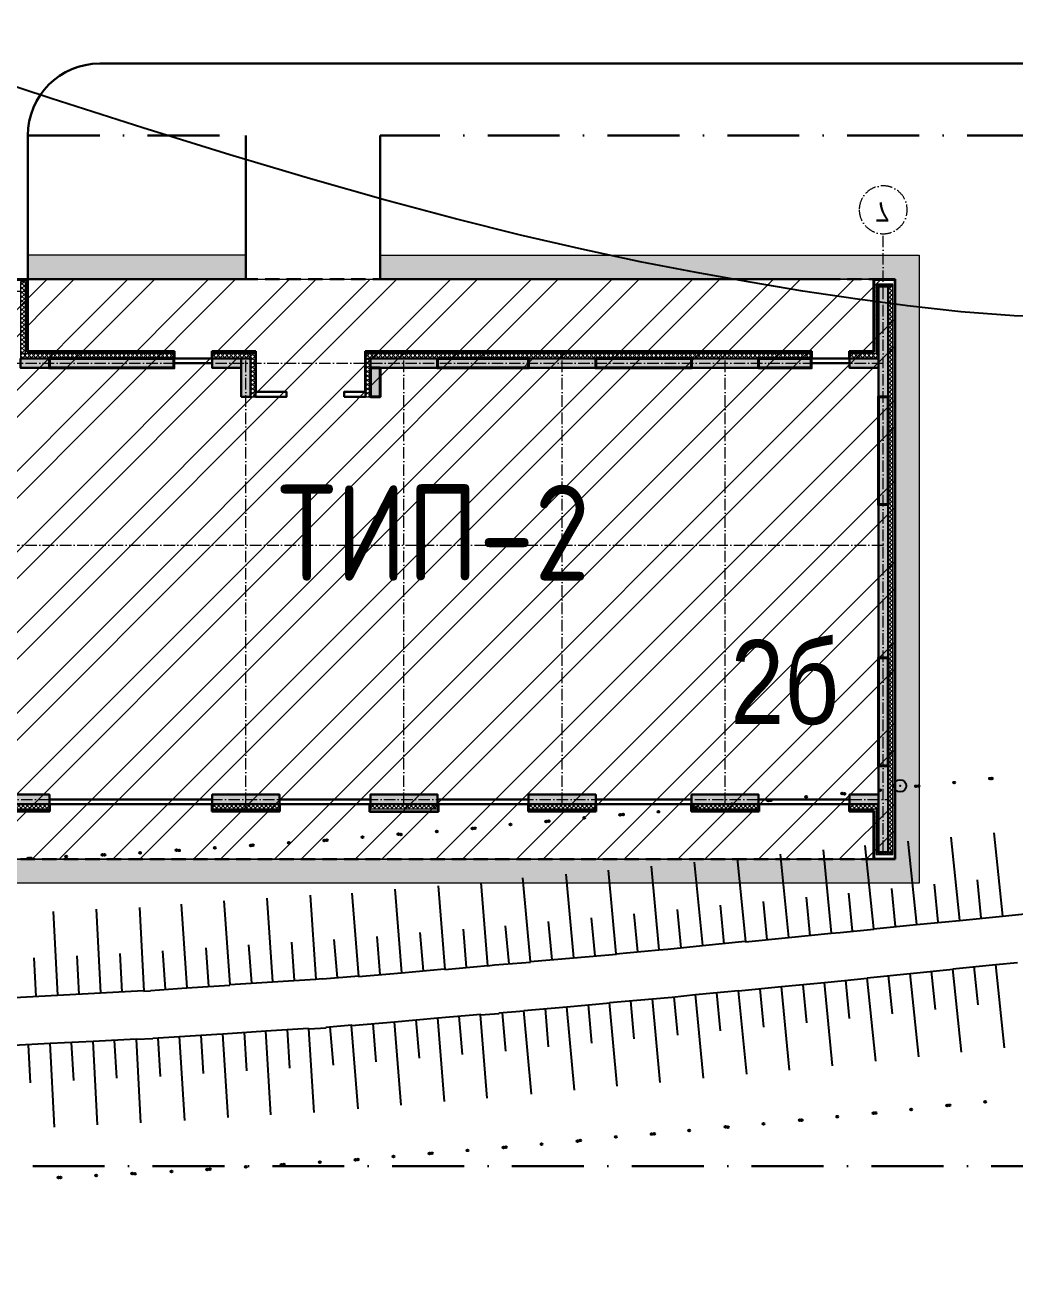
# Model space of a CAD drawing. Header units: millimetres. Extents: x 1353783 to 6492029790, y -7276956 to -512500.
# Drawn here: x 9967732 to 9971861, y -2839422 to -2834142 of the extents above; entities that cross this region are included whole.
import ezdxf
from ezdxf.enums import TextEntityAlignment as Align

# ---------------------------------------------------------------- set-up
doc = ezdxf.new("R2010")
doc.units = ezdxf.units.MM
for name, pattern in [('( Dashed )', [0.75, 0.5, -0.25]), ('482 Границы районов', [5, 3, -1, 0, -1]), ('ACAD_ISO10W100', [18, 12, -3, 0, -3]), ('CONTI', [0]), ('осевая', [50.800000000000004, 31.75, -6.35, 6.35, -6.35])]:
    doc.linetypes.add(name, pattern=pattern)
doc.layers.get('0').update_dxf_attribs({"lineweight": 5})
for name, color, linetype, lineweight in [('!A-DIAFRAGM типовой', 142, 'Continuous', 0), ('7земля', 7, 'Continuous', 30), ('DIAFRAGM', 46, 'Continuous', 30), ('G-ANNO-SCHD', 231, 'Continuous', 9), ('Hatch', 254, 'Continuous', 5), ('INSULATION', 81, 'Continuous', 5), ('Room_name', 250, 'Continuous', 20), ('Room_number', 250, 'Continuous', 13), ('ГП-Граница учасика ИЖС', 3, 'Continuous', 5), ('ГП-Тратуар', 3, 'Continuous', 5), ('оси', 231, 'осевая', 9)]:
    doc.layers.add(name, color=color, linetype=linetype, lineweight=lineweight)
for name, color, linetype in [('GORIZUNKNOWN', 32, 'CONTI'), ('PI_DTUNKNOWN', 250, 'CONTI'), ('SIT_LРЕЛЬЕФ', 7, 'CONTI'), ('РЕЛЬЕФ', 7, 'CONTI')]:
    doc.layers.add(name, color=color, linetype=linetype)
doc.styles.add('GOST Common', font='', dxfattribs={"height": 3})
doc.styles.add('ISOCPEUR', font='', dxfattribs={"width": 0.85})
doc.styles.add('основной', font='Arial Narrow.ttf', dxfattribs={"height": 1.5})
doc.styles.get('GOST Common').set_extended_font_data('GOST Common')
doc.styles.get('ISOCPEUR').set_extended_font_data('ISOCPEUR')

# ---------------------------------------------------------------- blocks, each defined once
blk = doc.blocks.new('амвамвам')
at = {"lineweight": 30, "ltscale": 100, "true_color": 0x939598}
h = blk.add_hatch(color=252, dxfattribs=at)
h.dxf.hatch_style = 1
h.paths.add_polyline_path([(9799480.360560529, -3580391.421588289), (9799480.360560521, -3579891.421588289), (9794930.36028593, -3579891.421588287), (9794930.357679851, -3580391.421632847)], flags=17)
h.paths.add_polyline_path([(9802280.360560521, -3580391.421632873), (9802280.360560521, -3579891.421632873), (9813030.35794761, -3579891.421632867), (9813530.35794761, -3579891.421632867), (9813530.357947603, -3592491.451666186), (9813530.35794761, -3592991.451666186), (9788030.357746795, -3592991.451666184), (9787530.357746795, -3592991.451666186), (9787530.357746802, -3577391.654640932), (9788030.361011207, -3577391.654640932), (9788030.357746795, -3592491.454700172), (9813030.357947625, -3592491.451616602), (9813030.357947625, -3580391.421588281)])
at = {"color": 251, "lineweight": 15, "ltscale": 100, "true_color": 0x636466}
for points in [[(9802280.360560521, -3580391.421632873), (9802280.360560521, -3579891.421632873), (9813030.35794761, -3579891.421632867), (9813530.35794761, -3579891.421632867), (9813530.357947603, -3592491.451666186), (9813530.35794761, -3592991.451666186), (9788030.357746795, -3592991.451666184), (9787530.357746795, -3592991.451666186), (9787530.357746802, -3577391.654640932), (9788030.361011207, -3577391.654640932), (9788030.357746795, -3592491.454700172), (9813030.357947625, -3592491.451616602), (9813030.357947625, -3580391.421588281)], [(9799480.360560529, -3580391.421588289), (9799480.360560521, -3579891.421588289), (9794930.36028593, -3579891.421588287), (9794930.357679851, -3580391.421632847)]]:
    blk.add_lwpolyline(points, close=True, dxfattribs=at)
blk = doc.blocks.new('ТИП-2')
at = {"layer": '!A-DIAFRAGM типовой', "lineweight": 0, "ltscale": 100, "true_color": 0x000000}
h = blk.add_hatch(color=18, dxfattribs=at)
h.dxf.hatch_style = 1
h.paths.add_polyline_path([(10345614.2808138, -2871325.784358687), (10345814.2808138, -2871325.78431406), (10345814.28041215, -2869525.78909589), (10345614.28041215, -2869525.789140517)])
h = blk.add_hatch(color=18, dxfattribs=at)
h.dxf.hatch_style = 1
h.paths.add_polyline_path([(10327514.28055711, -2870525.800309684), (10327514.28060173, -2870725.800309684), (10328314.27932481, -2870725.800131175), (10328314.27928018, -2870525.800131175)])
h = blk.add_hatch(color=18, dxfattribs=at)
h.dxf.hatch_style = 1
h.paths.add_polyline_path([(10331714.2812801, -2870525.800449893), (10331714.28132472, -2870725.800449893), (10333114.27990833, -2870725.800137503), (10333114.2798637, -2870525.800137503)])
h = blk.add_hatch(color=18, dxfattribs=at)
h.dxf.hatch_style = 1
h.paths.add_polyline_path([(10335014.28127516, -2870525.800449896), (10335014.28131979, -2870725.800449896), (10336414.27990339, -2870725.800137506), (10336414.27985877, -2870525.800137506)])
h = blk.add_hatch(color=18, dxfattribs=at)
h.dxf.hatch_style = 1
h.paths.add_polyline_path([(10338314.28127516, -2870525.800449896), (10338314.28131979, -2870725.800449896), (10339714.27990339, -2870725.800137506), (10339714.27985877, -2870525.800137506)])
h = blk.add_hatch(color=18, dxfattribs=at)
h.dxf.hatch_style = 1
h.paths.add_polyline_path([(10341714.28127514, -2870525.800449898), (10341714.28131977, -2870725.800449898), (10343114.27990338, -2870725.800137509), (10343114.27985875, -2870525.800137509)])
h = blk.add_hatch(color=18, dxfattribs=at)
h.dxf.hatch_style = 1
h.paths.add_polyline_path([(10345014.2805906, -2870525.791351355), (10345014.28063523, -2870725.791351355), (10345614.28067992, -2870725.791217473), (10345614.28063529, -2870525.791217473)])
h = blk.add_hatch(color=18, dxfattribs=at)
h.dxf.hatch_style = 1
h.paths.add_polyline_path([(10345814.28014073, -2873575.794361891), (10345614.28014073, -2873575.794406518), (10345614.28085477, -2876775.794416242), (10345814.28085477, -2876775.794371615)])
h = blk.add_hatch(color=18, dxfattribs=at)
h.dxf.hatch_style = 1
h.paths.add_polyline_path([(10332314.28074961, -2879025.801131424), (10332514.28074961, -2879025.801176051), (10332514.28057111, -2879825.794317264), (10332314.28057111, -2879825.794272637)])
h = blk.add_hatch(color=18, dxfattribs=at)
h.dxf.hatch_style = 1
h.paths.add_polyline_path([(10345614.28074932, -2879025.800275051), (10345814.28074932, -2879025.800319678), (10345814.2802361, -2881325.824323273), (10345614.2802361, -2881325.824278646)])
h = blk.add_hatch(color=18, dxfattribs=at)
h.dxf.hatch_style = 1
h.paths.add_polyline_path([(10327714.2805659, -2879825.794171644), (10327714.28061052, -2879625.794171644), (10328314.28098999, -2879625.794305526), (10328314.28094537, -2879825.794305526)])
h = blk.add_hatch(color=18, dxfattribs=at)
h.dxf.hatch_style = 1
h.paths.add_polyline_path([(10331714.28102024, -2879825.794138756), (10331714.28106486, -2879625.794138756), (10332314.28061573, -2879625.794272637), (10332314.28057111, -2879825.794272637)])
h = blk.add_hatch(color=18, dxfattribs=at)
h.dxf.hatch_style = 1
h.paths.add_polyline_path([(10335014.28225489, -2879625.824392607), (10335014.28229951, -2879825.824392607), (10336414.28110833, -2879825.824080218), (10336414.2810637, -2879625.824080218)])
h = blk.add_hatch(color=18, dxfattribs=at)
h.dxf.hatch_style = 1
h.paths.add_polyline_path([(10338314.28253459, -2879625.794518085), (10338314.28257921, -2879825.794518085), (10339714.28052839, -2879825.794205696), (10339714.28048377, -2879625.794205696)])
h = blk.add_hatch(color=18, dxfattribs=at)
h.dxf.hatch_style = 1
h.paths.add_polyline_path([(10341714.28127385, -2879825.824144751), (10341714.28131847, -2879625.824144751), (10343114.27988221, -2879625.824457141), (10343114.27983759, -2879825.824457141)])
h = blk.add_hatch(color=18, dxfattribs=at)
h.dxf.hatch_style = 1
h.paths.add_polyline_path([(10345014.28052612, -2879825.793282383), (10345014.28057075, -2879625.793282383), (10345614.28061544, -2879625.793416264), (10345614.28057081, -2879825.793416264)])
at = {"layer": 'Hatch', "lineweight": 40, "ltscale": 0.5, "true_color": 0x000000}
for points in [[(10345814.28061054, -2873575.794361891), (10345614.28061054, -2873575.794361891), (10345614.28061054, -2871325.788480768), (10345814.28061054, -2871325.788480768)], [(10345814.28061053, -2879025.800297365), (10345614.28061053, -2879025.800297365), (10345614.28061053, -2876775.794416242), (10345814.28061053, -2876775.794416242)], [(10335214.28061027, -2879625.821870604), (10335014.28061027, -2879625.821870604), (10335014.28061027, -2879025.825927126), (10335214.28061027, -2879025.825927126)], [(10328314.28098999, -2879825.824323271), (10328314.28098999, -2879625.824323271), (10330914.29235347, -2879625.824323271), (10330914.29235347, -2879825.824323271)], [(10336414.28108601, -2879825.794361876), (10336414.28108601, -2879625.794361876), (10338314.28253459, -2879625.794361876), (10338314.28253459, -2879825.794361876)], [(10339714.28050608, -2879825.794361876), (10339714.28050608, -2879625.794361876), (10341714.28129616, -2879625.794361876), (10341714.28129616, -2879825.794361876)], [(10343114.2798599, -2879825.794361876), (10343114.2798599, -2879625.794361876), (10344214.28054843, -2879625.794361876), (10344214.28054843, -2879825.794361876)]]:
    blk.add_hatch(color=18, dxfattribs=at).paths.add_polyline_path(points)
at = {"layer": 'INSULATION', "ltscale": 0.5, "true_color": 0x000000}
h = blk.add_hatch(dxfattribs=at)
h.set_pattern_fill('ANSI37', color=18, scale=9.999997768927233, angle=-90.00000000000006)
h.set_pattern_definition([(314.9999999999999, (10351882.39492805, -2869475.789151673), (22.45063529377169, 22.45063529377164), []), (44.99999999999994, (10351882.39492805, -2869475.789151673), (-22.45063529377164, 22.45063529377169), [])])
h.paths.add_polyline_path([(10345914.28061054, -2869475.789151673), (10345914.28061054, -2869525.789140517), (10345564.28042331, -2869525.789140517), (10345564.28042331, -2869475.789151673)])
h = blk.add_hatch(dxfattribs=at)
h.set_pattern_fill('ANSI37', color=18, scale=9.999997768927233, angle=180)
h.set_pattern_definition([(225, (10345614.28041215, -2875843.903645261), (22.45063529377165, -22.45063529377168), []), (314.9999999999999, (10345614.28041215, -2875843.903645261), (22.45063529377168, 22.45063529377165), [])])
h.paths.add_polyline_path([(10345614.28041215, -2870425.78714325), (10345564.28042331, -2870425.78714325), (10345564.28042331, -2869525.789140518), (10345614.28041215, -2869525.789140518)])
h = blk.add_hatch(dxfattribs=at)
h.set_pattern_fill('ANSI37', color=18, scale=20)
h.set_pattern_definition([(45, (10345814.28061054, -2874889.555347299), (-44.90128060534577, 44.90128060534577), []), (135, (10345814.28061054, -2874889.555347299), (-44.90128060534577, -44.90128060534576), [])])
h.paths.add_polyline_path([(10345814.28061054, -2869525.78909589), (10345914.28061054, -2869525.78909589), (10345914.28061054, -2881325.824323273), (10345814.28061054, -2881325.824323273)])
h = blk.add_hatch(dxfattribs=at)
h.set_pattern_fill('ANSI37', color=18, scale=20, angle=-90.00000000000001)
h.set_pattern_definition([(315, (10332450.5196007, -2870425.794355548), (44.90128060534578, 44.90128060534576), []), (44.99999999999999, (10332450.5196007, -2870425.794355548), (-44.90128060534575, 44.90128060534578), [])])
h.paths.add_polyline_path([(10328314.27928018, -2870425.794355548), (10328314.27928018, -2870525.794355548), (10327514.28056893, -2870525.794355548), (10327514.28056893, -2870425.794355548)])
h = blk.add_hatch(dxfattribs=at)
h.set_pattern_fill('ANSI37', color=18, scale=20, angle=-90.00000000000001)
h.set_pattern_definition([(315, (10337250.52018422, -2870425.794361876), (44.90128060534578, 44.90128060534576), []), (44.99999999999999, (10337250.52018422, -2870425.794361876), (-44.90128060534575, 44.90128060534578), [])])
h.paths.add_polyline_path([(10333114.2798637, -2870425.794361876), (10333114.2798637, -2870525.794361876), (10331714.28128971, -2870525.794361876), (10331714.28128971, -2870425.794361876)])
h = blk.add_hatch(dxfattribs=at)
h.set_pattern_fill('ANSI37', color=18, scale=20, angle=-90.00000000000001)
h.set_pattern_definition([(315, (10340550.52017928, -2870425.794361879), (44.90128060534578, 44.90128060534576), []), (44.99999999999999, (10340550.52017928, -2870425.794361879), (-44.90128060534575, 44.90128060534578), [])])
h.paths.add_polyline_path([(10336414.27985877, -2870425.794361879), (10336414.27985877, -2870525.794361879), (10335014.28128477, -2870525.794361879), (10335014.28128477, -2870425.794361879)])
h = blk.add_hatch(dxfattribs=at)
h.set_pattern_fill('ANSI37', color=18, scale=20, angle=-90.00000000000001)
h.set_pattern_definition([(315, (10343850.52017928, -2870425.794361879), (44.90128060534578, 44.90128060534576), []), (44.99999999999999, (10343850.52017928, -2870425.794361879), (-44.90128060534575, 44.90128060534578), [])])
h.paths.add_polyline_path([(10339714.27985877, -2870425.794361879), (10339714.27985877, -2870525.794361879), (10338314.28128477, -2870525.794361879), (10338314.28128477, -2870425.794361879)])
h = blk.add_hatch(dxfattribs=at)
h.set_pattern_fill('ANSI37', color=18, scale=20, angle=-90.00000000000001)
h.set_pattern_definition([(315, (10347250.52017927, -2870425.794361881), (44.90128060534578, 44.90128060534576), []), (44.99999999999999, (10347250.52017927, -2870425.794361881), (-44.90128060534575, 44.90128060534578), [])])
h.paths.add_polyline_path([(10343114.27985875, -2870425.794361881), (10343114.27985875, -2870525.794361881), (10341714.28128475, -2870525.794361881), (10341714.28128475, -2870425.794361881)])
h = blk.add_hatch(dxfattribs=at)
h.set_pattern_fill('ANSI37', color=18, scale=20, angle=-90.00000000000001)
h.set_pattern_definition([(315, (10349750.51964987, -2870425.785062528), (44.90128060534578, 44.90128060534576), []), (44.99999999999999, (10349750.51964987, -2870425.785062528), (-44.90128060534575, 44.90128060534578), [])])
h.paths.add_polyline_path([(10345614.28063529, -2870425.785062528), (10345614.28063529, -2870525.785062528), (10345014.28063528, -2870525.785062528), (10345014.28063528, -2870425.785062528)])
h = blk.add_hatch(dxfattribs=at)
h.set_pattern_fill('ANSI37', color=18, scale=20, angle=179.9999999999999)
h.set_pattern_definition([(225, (10332614.28057056, -2888962.033331858), (44.90128060534573, -44.90128060534581), []), (314.9999999999999, (10332614.28057056, -2888962.033331858), (44.90128060534581, 44.90128060534572), [])])
h.paths.add_polyline_path([(10332614.28057056, -2879925.794317249), (10332514.28057056, -2879925.794317249), (10332514.28057056, -2879025.801176051), (10332614.28057056, -2879025.801176051)])
h = blk.add_hatch(dxfattribs=at)
h.set_pattern_fill('ANSI37', color=18, scale=20, angle=179.9999999999999)
h.set_pattern_definition([(225, (10335014.28061027, -2888962.063337865), (44.90128060534573, -44.90128060534581), []), (314.9999999999999, (10335014.28061027, -2888962.063337865), (44.90128060534581, 44.90128060534572), [])])
h.paths.add_polyline_path([(10335014.28061027, -2879825.824323271), (10334914.28061027, -2879825.824323271), (10334914.28061027, -2879025.825927126), (10335014.28061027, -2879025.825927126)])
h = blk.add_hatch(dxfattribs=at)
h.set_pattern_fill('ANSI37', color=18, scale=20, angle=-90.00000000000001)
h.set_pattern_definition([(315, (10336350.53136806, -2879825.824323271), (44.90128060534578, 44.90128060534576), []), (44.99999999999999, (10336350.53136806, -2879825.824323271), (-44.90128060534575, 44.90128060534578), [])])
h.paths.add_polyline_path([(10330914.29235347, -2879825.824323271), (10330914.29235347, -2879925.824323271), (10327714.28053664, -2879925.824323271), (10327714.28053664, -2879825.824323271)])
h = blk.add_hatch(dxfattribs=at)
h.set_pattern_fill('ANSI37', color=18, scale=20, angle=-90.00000000000001)
h.set_pattern_definition([(315, (10337150.5195857, -2879825.794317264), (44.90128060534578, 44.90128060534576), []), (44.99999999999999, (10337150.5195857, -2879825.794317264), (-44.90128060534575, 44.90128060534578), [])])
h.paths.add_polyline_path([(10332514.28057083, -2879825.794317264), (10332514.28057083, -2879925.794317264), (10331714.28105371, -2879925.794317264), (10331714.28105371, -2879825.794317264)])
h = blk.add_hatch(dxfattribs=at)
h.set_pattern_fill('ANSI37', color=18, scale=20, angle=-90.00000000000001)
h.set_pattern_definition([(315, (10337150.51958543, -2879825.794317264), (44.90128060534578, 44.90128060534576), []), (44.99999999999999, (10337150.51958543, -2879825.794317264), (-44.90128060534575, 44.90128060534578), [])])
h.paths.add_polyline_path([(10332514.28057056, -2879825.794317264), (10332514.28057056, -2879925.794317264), (10331714.28105371, -2879925.794317264), (10331714.28105371, -2879825.794317264)])
h = blk.add_hatch(dxfattribs=at)
h.set_pattern_fill('ANSI37', color=18, scale=20, angle=-90.00000000000001)
h.set_pattern_definition([(315, (10348350.49587957, -2879825.824323271), (44.90128060534578, 44.90128060534576), []), (44.99999999999999, (10348350.49587957, -2879825.824323271), (-44.90128060534575, 44.90128060534578), [])])
h.paths.add_polyline_path([(10344214.28054843, -2879825.824323271), (10344214.28054843, -2879925.824323271), (10334914.28061027, -2879925.824323271), (10334914.28061027, -2879825.824323271)])
h = blk.add_hatch(dxfattribs=at)
h.set_pattern_fill('ANSI37', color=18, scale=20, angle=-90.00000000000001)
h.set_pattern_definition([(315, (10350550.47336881, -2879825.793460892), (44.90128060534578, 44.90128060534576), []), (44.99999999999999, (10350550.47336881, -2879825.793460892), (-44.90128060534575, 44.90128060534578), [])])
h.paths.add_polyline_path([(10345614.2805485, -2879825.793460892), (10345614.2805485, -2879925.793460892), (10345014.28057075, -2879925.793460892), (10345014.28057075, -2879825.793460892)])
h = blk.add_hatch(dxfattribs=at)
h.set_pattern_fill('ANSI37', color=18, scale=20)
h.set_pattern_definition([(45, (10327714.28025345, -2874989.564133187), (-44.90128060534577, 44.90128060534577), []), (135, (10327714.28025345, -2874989.564133187), (-44.90128060534577, -44.90128060534576), [])])
h.paths.add_polyline_path([(10327714.28025345, -2879925.785347199), (10327814.28025345, -2879925.785347199), (10327814.28025345, -2881426.079039743), (10327714.28025345, -2881426.079039743)])
h = blk.add_hatch(dxfattribs=at)
h.set_pattern_fill('ANSI37', color=18, scale=9.999997768927233, angle=180)
h.set_pattern_definition([(225, (10345614.2805485, -2886243.907965635), (22.45063529377165, -22.45063529377168), []), (314.9999999999999, (10345614.2805485, -2886243.907965635), (22.45063529377168, 22.45063529377165), [])])
h.paths.add_polyline_path([(10345614.2805485, -2881325.824290544), (10345564.28055965, -2881325.824290544), (10345564.28055965, -2879925.793460892), (10345614.2805485, -2879925.793460892)])
h = blk.add_hatch(dxfattribs=at)
h.set_pattern_fill('ANSI37', color=18, scale=9.999997768927233, angle=-90.00000000000006)
h.set_pattern_definition([(314.9999999999999, (10351882.3950644, -2881325.824290544), (22.45063529377169, 22.45063529377164), []), (44.99999999999994, (10351882.3950644, -2881325.824290544), (-22.45063529377164, 22.45063529377169), [])])
h.paths.add_polyline_path([(10345914.28061054, -2881325.824290544), (10345914.28061054, -2881375.824279389), (10345564.28055965, -2881375.824279389), (10345564.28055965, -2881325.824290544)])
at = {"color": 18, "linetype": 'ByBlock', "lineweight": 30, "true_color": 0x000000}
for points in [[(10328314.27928018, -2870525.794355548), (10331714.28130241, -2870525.794355548), (10331714.28130241, -2870625.800449893), (10328314.27928018, -2870625.800449893)], [(10333114.27986369, -2870525.756146566), (10335014.28131978, -2870525.756146566), (10335014.28131978, -2870625.756146566), (10333114.27986369, -2870625.756146566)], [(10336414.27985876, -2870525.794361879), (10338314.28129747, -2870525.794361879), (10338314.28129747, -2870625.800449896), (10336414.27985876, -2870625.800449896)], [(10339714.27985876, -2870525.794361879), (10341714.28131977, -2870525.794361879), (10341714.28131977, -2870625.799449384), (10339714.27985876, -2870625.799449384)], [(10343114.27985875, -2870525.794339563), (10345014.28061292, -2870525.794339563), (10345014.28061292, -2870625.800185732), (10343114.27985875, -2870625.800185732)], [(10332614.28057056, -2879025.768387593), (10333264.25908176, -2879025.768387593), (10333264.25908176, -2879125.768387593), (10332614.28057056, -2879125.768387593)], [(10334464.24565501, -2879025.825927157), (10334914.29123075, -2879025.825927157), (10334914.29123075, -2879125.825927126), (10334464.24565501, -2879125.825927126)], [(10330914.29235347, -2879725.797039525), (10331714.29235347, -2879725.797039525), (10331714.29235347, -2879825.824323271), (10330914.29235347, -2879825.824323271)], [(10344214.28054843, -2879725.800007225), (10345014.28057075, -2879725.800007225), (10345014.28057075, -2879825.793282383), (10344214.28054843, -2879825.793282383)]]:
    blk.add_lwpolyline(points, close=True, dxfattribs=at)
at = {"layer": '7земля', "color": 18, "linetype": '( Dashed )', "lineweight": 30, "ltscale": 600, "true_color": 0x000000}
for p, q in [((10321414.2809006, -2869375.791233699), (10345514.28045678, -2869375.788007024)), ((10327864.28034276, -2881475.824301024), (10345514.28021374, -2881475.824300958))]:
    blk.add_line(p, q, dxfattribs=at)
at = {"layer": '7земля', "color": 18, "lineweight": 30, "ltscale": 100, "true_color": 0x000000}
for p, q in [((10345514.28045678, -2869375.79436189), (10345964.28061054, -2869375.794317263)), ((10345514.28059066, -2870375.794339575), (10345514.28045678, -2869375.79436189)), ((10345524.28045812, -2869385.794360898), (10345954.28061054, -2869385.794318255)), ((10345524.280592, -2870385.794339138), (10345524.28045812, -2869385.794360898)), ((10345954.28061054, -2869385.794318255), (10345954.28061053, -2881465.824344593)), ((10345964.28061054, -2869375.794317263), (10345964.28061053, -2881475.824345585)), ((10328324.28124144, -2870375.794355548), (10327364.28159401, -2870375.794355548)), ((10328314.28124144, -2870385.794355548), (10327374.28159401, -2870385.794355548)), ((10328314.28124144, -2870525.794355548), (10328314.28124144, -2870385.794355548)), ((10328324.28124144, -2870525.794355548), (10328324.28124144, -2870375.794355548)), ((10333124.27992577, -2870375.794361876), (10331704.28132896, -2870375.794361876)), ((10331704.28132896, -2870375.794361876), (10331704.28132896, -2870525.794361875)), ((10333114.27992577, -2870385.794361876), (10331714.28132896, -2870385.794361876)), ((10331714.28132896, -2870385.794361876), (10331714.28132896, -2870525.794361875)), ((10333114.27992577, -2870525.794361876), (10333114.27992577, -2870385.794361876)), ((10333124.27992577, -2870525.794361876), (10333124.27992577, -2870375.794361876)), ((10336434.27992084, -2870365.794361879), (10334994.28132403, -2870365.79436188)), ((10334994.28132403, -2870365.79436188), (10334994.28132403, -2870525.794361878)), ((10336424.27992084, -2870375.794361879), (10335004.28132403, -2870375.79436188)), ((10335004.28132403, -2870375.79436188), (10335004.28132403, -2870525.794361878)), ((10336424.27992084, -2870525.794361879), (10336424.27992084, -2870375.794361879)), ((10336434.27992084, -2870525.794361879), (10336434.27992084, -2870365.794361879)), ((10339724.27992084, -2870375.794361879), (10338304.28132403, -2870375.79436188)), ((10338304.28132403, -2870375.79436188), (10338304.28132403, -2870525.794361878)), ((10339714.27992084, -2870385.794361879), (10338314.28132403, -2870385.79436188)), ((10338314.28132403, -2870385.79436188), (10338314.28132403, -2870525.794361878)), ((10339714.27992084, -2870525.794361879), (10339714.27992084, -2870385.794361879)), ((10339724.27992084, -2870525.794361879), (10339724.27992084, -2870375.794361879)), ((10343124.27992082, -2870375.794361881), (10341704.28132401, -2870375.794361882)), ((10341704.28132401, -2870375.794361882), (10341704.28132401, -2870525.794361881)), ((10343114.27992082, -2870385.794361881), (10341714.28132401, -2870385.794361882)), ((10341714.28132401, -2870385.794361882), (10341714.28132401, -2870525.794361881)), ((10343114.27992082, -2870525.794361881), (10343114.27992082, -2870385.794361881)), ((10343124.27992082, -2870525.794361881), (10343124.27992082, -2870375.794361881)), ((10345004.28061053, -2870375.794361889), (10345514.28059066, -2870375.794339575)), ((10345004.28061054, -2870525.794361876), (10345004.28061053, -2870375.794361889)), ((10345014.28061053, -2870385.794361452), (10345524.280592, -2870385.794339138)), ((10345014.28061054, -2870525.794361875), (10345014.28061053, -2870385.794361452)), ((10332614.261845, -2879125.768828188), (10332614.29885607, -2879965.794317266)), ((10332624.26184499, -2879125.768387593), (10332624.29929667, -2879975.794317266)), ((10334904.29123078, -2879125.822909051), (10334904.28061027, -2879976.91874114)), ((10334914.29123078, -2879125.823033837), (10334914.28073513, -2879966.912338934)), ((10330914.29235347, -2879825.839303969), (10330914.29235347, -2879965.809323515)), ((10330924.29235347, -2879825.839303969), (10330924.29235347, -2879975.809342574)), ((10331704.28105371, -2879975.794317264), (10331704.28105371, -2879825.794317265)), ((10331714.28105371, -2879965.794317264), (10331714.28105371, -2879825.794317265)), ((10344214.28054843, -2879965.82432327), (10344214.28054843, -2879825.82432327)), ((10344224.28054843, -2879975.82432327), (10344224.28054843, -2879825.82432327)), ((10345004.28057075, -2879975.794361888), (10345004.28057075, -2879825.824323284)), ((10345014.28057075, -2879965.794361888), (10345014.28057075, -2879825.824323284)), ((10330914.29235347, -2879965.809323515), (10327854.28034276, -2879965.803491376)), ((10327854.28034276, -2879965.803491376), (10327854.28034276, -2881465.80350904)), ((10330924.29235347, -2879975.809342574), (10327864.28034276, -2879975.803510435)), ((10327864.28034276, -2879975.803510435), (10327864.28034276, -2881475.803510435)), ((10332624.29929667, -2879975.794317266), (10331704.28105371, -2879975.794317264)), ((10332614.29885607, -2879965.794317266), (10331714.28105371, -2879965.794317264)), ((10334904.28061027, -2879976.91874114), (10336614.28759306, -2879975.82432327)), ((10334914.28073513, -2879966.912338934), (10336614.28119298, -2879965.824325318)), ((10336614.28759306, -2879965.82432327), (10344214.28054843, -2879965.82432327)), ((10336614.28759306, -2879975.82432327), (10344224.28054843, -2879975.82432327)), ((10345514.28052619, -2879975.794361888), (10345004.28057075, -2879975.794361888)), ((10345524.28052827, -2879965.794361888), (10345014.28057075, -2879965.794361888)), ((10345514.28021374, -2881475.824300958), (10345514.28052619, -2879975.794361888)), ((10345524.28021582, -2881465.82430195), (10345524.28052827, -2879965.794361888)), ((10327864.28034276, -2881475.803510435), (10326904.28066573, -2881475.803376555)), ((10327854.28034276, -2881465.80350904), (10326914.2806676, -2881465.803377949)), ((10345964.28061053, -2881475.824345585), (10345514.28021374, -2881475.824300958)), ((10345954.28061053, -2881465.824344593), (10345524.28021582, -2881465.82430195))]:
    blk.add_line(p, q, dxfattribs=at)
at = {"layer": 'DIAFRAGM', "color": 18, "ltscale": 0.5, "true_color": 0x000000}
for points in [[(10345614.2808138, -2871325.784358687), (10345814.2808138, -2871325.78431406), (10345814.28041215, -2869525.78909589), (10345614.28041215, -2869525.789140517)], [(10327514.28055711, -2870525.800309684), (10327514.28060173, -2870725.800309684), (10328314.27932481, -2870725.800131175), (10328314.27928018, -2870525.800131175)], [(10331714.2812801, -2870525.800449893), (10331714.28132472, -2870725.800449893), (10333114.27990833, -2870725.800137503), (10333114.2798637, -2870525.800137503)], [(10335014.28127516, -2870525.800449896), (10335014.28131979, -2870725.800449896), (10336414.27990339, -2870725.800137506), (10336414.27985877, -2870525.800137506)], [(10338314.28127516, -2870525.800449896), (10338314.28131979, -2870725.800449896), (10339714.27990339, -2870725.800137506), (10339714.27985877, -2870525.800137506)], [(10341714.28127514, -2870525.800449898), (10341714.28131977, -2870725.800449898), (10343114.27990338, -2870725.800137509), (10343114.27985875, -2870525.800137509)], [(10345014.2805906, -2870525.791351355), (10345014.28063523, -2870725.791351355), (10345614.28067992, -2870725.791217473), (10345614.28063529, -2870525.791217473)], [(10345814.28014073, -2873575.794361891), (10345614.28014073, -2873575.794406518), (10345614.28085477, -2876775.794416242), (10345814.28085477, -2876775.794371615)], [(10332314.28074961, -2879025.801131424), (10332514.28074961, -2879025.801176051), (10332514.28057111, -2879825.794317264), (10332314.28057111, -2879825.794272637)], [(10345614.28074932, -2879025.800275051), (10345814.28074932, -2879025.800319678), (10345814.2802361, -2881325.824323273), (10345614.2802361, -2881325.824278646)], [(10327714.2805659, -2879825.794171644), (10327714.28061052, -2879625.794171644), (10328314.28098999, -2879625.794305526), (10328314.28094537, -2879825.794305526)], [(10331714.28102024, -2879825.794138756), (10331714.28106486, -2879625.794138756), (10332314.28061573, -2879625.794272637), (10332314.28057111, -2879825.794272637)], [(10335014.28225489, -2879625.824392607), (10335014.28229951, -2879825.824392607), (10336414.28110833, -2879825.824080218), (10336414.2810637, -2879625.824080218)], [(10338314.28253459, -2879625.794518085), (10338314.28257921, -2879825.794518085), (10339714.28052839, -2879825.794205696), (10339714.28048377, -2879625.794205696)], [(10341714.28127385, -2879825.824144751), (10341714.28131847, -2879625.824144751), (10343114.27988221, -2879625.824457141), (10343114.27983759, -2879825.824457141)], [(10345014.28052612, -2879825.793282383), (10345014.28057075, -2879625.793282383), (10345614.28061544, -2879625.793416264), (10345614.28057081, -2879825.793416264)]]:
    blk.add_lwpolyline(points, close=True, dxfattribs=at)
at = {"layer": 'Hatch', "color": 18, "lineweight": 40, "ltscale": 0.5, "true_color": 0x000000}
for points in [[(10345814.28061054, -2873575.794361891), (10345614.28061054, -2873575.794361891), (10345614.28061054, -2871325.788480768), (10345814.28061054, -2871325.788480768)], [(10345814.28061053, -2879025.800297365), (10345614.28061053, -2879025.800297365), (10345614.28061053, -2876775.794416242), (10345814.28061053, -2876775.794416242)], [(10335214.28061027, -2879625.821870604), (10335014.28061027, -2879625.821870604), (10335014.28061027, -2879025.825927126), (10335214.28061027, -2879025.825927126)], [(10328314.28098999, -2879825.824323271), (10328314.28098999, -2879625.824323271), (10330914.29235347, -2879625.824323271), (10330914.29235347, -2879825.824323271)], [(10336414.28108601, -2879825.794361876), (10336414.28108601, -2879625.794361876), (10338314.28253459, -2879625.794361876), (10338314.28253459, -2879825.794361876)], [(10339714.28050608, -2879825.794361876), (10339714.28050608, -2879625.794361876), (10341714.28129616, -2879625.794361876), (10341714.28129616, -2879825.794361876)], [(10343114.2798599, -2879825.794361876), (10343114.2798599, -2879625.794361876), (10344214.28054843, -2879625.794361876), (10344214.28054843, -2879825.794361876)]]:
    blk.add_lwpolyline(points, close=True, dxfattribs=at)
at = {"layer": 'INSULATION', "color": 18, "ltscale": 0.5, "true_color": 0x000000}
for points in [[(10345914.28061054, -2869475.789151673), (10345914.28061054, -2869525.789140517), (10345564.28042331, -2869525.789140517), (10345564.28042331, -2869475.789151673)], [(10345614.28041215, -2870425.78714325), (10345564.28042331, -2870425.78714325), (10345564.28042331, -2869525.789140518), (10345614.28041215, -2869525.789140518)], [(10345814.28061054, -2869525.78909589), (10345914.28061054, -2869525.78909589), (10345914.28061054, -2881325.824323273), (10345814.28061054, -2881325.824323273)], [(10328314.27928018, -2870425.794355548), (10328314.27928018, -2870525.794355548), (10327514.28056893, -2870525.794355548), (10327514.28056893, -2870425.794355548)], [(10333114.2798637, -2870425.794361876), (10333114.2798637, -2870525.794361876), (10331714.28128971, -2870525.794361876), (10331714.28128971, -2870425.794361876)], [(10336414.27985877, -2870425.794361879), (10336414.27985877, -2870525.794361879), (10335014.28128477, -2870525.794361879), (10335014.28128477, -2870425.794361879)], [(10339714.27985877, -2870425.794361879), (10339714.27985877, -2870525.794361879), (10338314.28128477, -2870525.794361879), (10338314.28128477, -2870425.794361879)], [(10343114.27985875, -2870425.794361881), (10343114.27985875, -2870525.794361881), (10341714.28128475, -2870525.794361881), (10341714.28128475, -2870425.794361881)], [(10345614.28063529, -2870425.785062528), (10345614.28063529, -2870525.785062528), (10345014.28063528, -2870525.785062528), (10345014.28063528, -2870425.785062528)], [(10332614.28057056, -2879925.794317249), (10332514.28057056, -2879925.794317249), (10332514.28057056, -2879025.801176051), (10332614.28057056, -2879025.801176051)], [(10335014.28061027, -2879825.824323271), (10334914.28061027, -2879825.824323271), (10334914.28061027, -2879025.825927126), (10335014.28061027, -2879025.825927126)], [(10330914.29235347, -2879825.824323271), (10330914.29235347, -2879925.824323271), (10327714.28053664, -2879925.824323271), (10327714.28053664, -2879825.824323271)], [(10332514.28057083, -2879825.794317264), (10332514.28057083, -2879925.794317264), (10331714.28105371, -2879925.794317264), (10331714.28105371, -2879825.794317264)], [(10332514.28057056, -2879825.794317264), (10332514.28057056, -2879925.794317264), (10331714.28105371, -2879925.794317264), (10331714.28105371, -2879825.794317264)], [(10344214.28054843, -2879825.824323271), (10344214.28054843, -2879925.824323271), (10334914.28061027, -2879925.824323271), (10334914.28061027, -2879825.824323271)], [(10345614.2805485, -2879825.793460892), (10345614.2805485, -2879925.793460892), (10345014.28057075, -2879925.793460892), (10345014.28057075, -2879825.793460892)], [(10327714.28025345, -2879925.785347199), (10327814.28025345, -2879925.785347199), (10327814.28025345, -2881426.079039743), (10327714.28025345, -2881426.079039743)], [(10345614.2805485, -2881325.824290544), (10345564.28055965, -2881325.824290544), (10345564.28055965, -2879925.793460892), (10345614.2805485, -2879925.793460892)], [(10345914.28061054, -2881325.824290544), (10345914.28061054, -2881375.824279389), (10345564.28055965, -2881375.824279389), (10345564.28055965, -2881325.824290544)]]:
    blk.add_lwpolyline(points, close=True, dxfattribs=at)
at = {"layer": 'оси', "color": 251, "linetype": 'ACAD_ISO10W100', "lineweight": 13, "ltscale": 20, "true_color": 0x636466}
for p, q in [((10345714.28062705, -2869525.798193383), (10345714.28061053, -2882425.824323284)), ((10332414.28060504, -2870525.800271384), (10332414.28060928, -2879975.794317265)), ((10335714.28118027, -2870525.800271384), (10335714.28118451, -2879976.400334424)), ((10339014.28060011, -2870525.800293701), (10339014.28060434, -2879975.82432327)), ((10342414.27772741, -2870525.800293704), (10342414.27983605, -2879975.82432327)), ((10327364.28159401, -2870625.796247389), (10345814.28153783, -2870625.80036424)), ((10320964.28106805, -2875925.794361888), (10345814.28261997, -2875925.794361888)), ((10320964.28106804, -2879725.794819324), (10345814.28059313, -2879725.800364242)), ((10319914.25928302, -2881226.028686455), (10327864.28034276, -2881226.022316434))]:
    blk.add_line(p, q, dxfattribs=at)
blk.add_circle((10345714.28061053, -2882925.824323284), 500, dxfattribs=at)
at = {"layer": 'оси', "color": 251, "linetype": 'ACAD_ISO10W100', "lineweight": 13, "ltscale": 20, "true_color": 0x636466, "insert": (10345694.14876976, -2882679.942006425), "char_height": 400, "width": 158.3999999999999, "attachment_point": 2, "line_spacing_factor": 1.016949152542373, "style": 'GOST Common'}
blk.add_mtext('{\\fArial|b0|i0|c0|p34;7}', dxfattribs=at)
blk = doc.blocks.new('оо')
at = {"layer": 'GORIZUNKNOWN', "color": 9, "true_color": 0xc7c8ca}
blk.add_lwpolyline([(222783.8134596913, -3431730.791817344), (222782.7434596913, -3431730.421817344), (222781.7134596913, -3431730.001817344), (222780.6934596913, -3431729.541817344), (222779.6934596913, -3431729.071817343), (222778.7034596913, -3431728.581817344), (222777.7134596913, -3431728.071817343), (222776.7034596913, -3431727.531817344), (222775.6634596914, -3431726.961817344), (222774.5834596913, -3431726.341817344), (222773.4534596913, -3431725.671817344), (222772.2634596913, -3431724.931817343), (222770.9934596913, -3431724.111817343), (222769.6434596913, -3431723.211817344), (222768.1934596913, -3431722.221817343), (222766.6334596913, -3431721.131817344), (222765.0034596913, -3431719.961817344), (222763.3234596913, -3431718.741817344), (222761.6334596913, -3431717.501817344), (222759.9534596913, -3431716.261817344)], dxfattribs=at)
at = {"layer": 'PI_DTUNKNOWN', "color": 9, "true_color": 0xc7c8ca}
blk.add_circle((222777.4834596913, -3431739.031817344), 0.125, dxfattribs=at)
blk.add_point((222777.4834596913, -3431739.031817344), dxfattribs=at)
at = {"layer": 'SIT_LРЕЛЬЕФ', "color": 9, "true_color": 0xc7c8ca}
for p, q in [((222759.8534596913, -3431736.121817344), (222759.4034596914, -3431737.811817344)), ((222760.7234596913, -3431736.351817344), (222760.2734596914, -3431738.041817344)), ((222761.5934596913, -3431736.591817344), (222761.1434596913, -3431738.281817344)), ((222762.4434596913, -3431736.791817344), (222762.0234596914, -3431738.491817344)), ((222759.1734596913, -3431736.921817344), (222758.9634596913, -3431737.701817344)), ((222760.0434596913, -3431737.151817343), (222759.8334596913, -3431737.931817343)), ((222763.3134596913, -3431737.001817344), (222762.8934596913, -3431738.701817344)), ((222760.9134596914, -3431737.381817344), (222760.7034596913, -3431738.161817344)), ((222764.1834596913, -3431737.221817343), (222763.7634596913, -3431738.921817344)), ((222765.0634596913, -3431737.441817343), (222764.6434596913, -3431739.141817343)), ((222758.5334596914, -3431737.581817344), (222759.4034596914, -3431737.811817344)), ((222761.7734596914, -3431737.601817344), (222761.5834596913, -3431738.381817344)), ((222765.9034596914, -3431737.661817344), (222765.5034596913, -3431739.361817343)), ((222759.4034596914, -3431737.811817344), (222760.2734596914, -3431738.041817344)), ((222762.6534596914, -3431737.821817343), (222762.4634596913, -3431738.601817344)), ((222766.7834596914, -3431737.861817343), (222766.3834596913, -3431739.561817344)), ((222760.2734596914, -3431738.041817344), (222761.1434596913, -3431738.271817344)), ((222763.5234596914, -3431738.031817344), (222763.3334596913, -3431738.811817344)), ((222767.6634596914, -3431738.071817343), (222767.2634596913, -3431739.771817344)), ((222758.0834596913, -3431738.491817344), (222758.9534596913, -3431738.721817343)), ((222761.1434596913, -3431738.281817344), (222761.2834596914, -3431738.321817343)), ((222761.2834596914, -3431738.311817344), (222762.0134596913, -3431738.491817344)), ((222762.0234596914, -3431738.491817344), (222762.8934596913, -3431738.711817344)), ((222764.3934596913, -3431738.251817344), (222764.2034596913, -3431739.031817344)), ((222765.2534596913, -3431738.471817343), (222765.0734596913, -3431739.251817344)), ((222768.5334596914, -3431738.271817344), (222768.1334596913, -3431739.971817343)), ((222769.3934596913, -3431738.451817344), (222769.0134596913, -3431740.161817344)), ((222758.3134596913, -3431739.381817344), (222758.5134596913, -3431738.611817343)), ((222758.5034596913, -3431740.411817344), (222758.9534596913, -3431738.721817343)), ((222758.9534596913, -3431738.721817343), (222759.8234596913, -3431738.951817344)), ((222762.8934596913, -3431738.701817344), (222763.7634596913, -3431738.921817344)), ((222766.1234596913, -3431738.681817343), (222765.9434596913, -3431739.461817344)), ((222770.2734596914, -3431738.651817343), (222769.8934596913, -3431740.361817343)), ((222759.1834596913, -3431739.611817343), (222759.3834596913, -3431738.841817344)), ((222759.3734596913, -3431740.641817343), (222759.8234596913, -3431738.951817344)), ((222759.8234596913, -3431738.951817344), (222760.6934596913, -3431739.181817343)), ((222763.7634596913, -3431738.921817344), (222764.6334596913, -3431739.141817343)), ((222767.0034596913, -3431738.881817344), (222766.8234596913, -3431739.661817344)), ((222771.1434596913, -3431738.841817344), (222770.7634596913, -3431740.551817344)), ((222760.0534596913, -3431739.841817344), (222760.2534596913, -3431739.071817343)), ((222760.2434596913, -3431740.881817344), (222760.6934596913, -3431739.191817343)), ((222760.6934596913, -3431739.191817343), (222761.0234596914, -3431739.281817344)), ((222761.0234596914, -3431739.271817344), (222761.5634596913, -3431739.411817344)), ((222764.6434596913, -3431739.141817343), (222764.7734596914, -3431739.171817344)), ((222764.7734596914, -3431739.181817343), (222765.5134596913, -3431739.351817344)), ((222767.8834596913, -3431739.091817344), (222767.7034596913, -3431739.871817344)), ((222768.7434596913, -3431739.291817344), (222768.5734596913, -3431740.071817343)), ((222772.0234596914, -3431739.041817344), (222771.6434596913, -3431740.751817344)), ((222772.9034596914, -3431739.231817344), (222772.5334596914, -3431740.941817343)), ((222760.9334596913, -3431740.081817344), (222761.1334596913, -3431739.301817344)), ((222761.1334596913, -3431741.111817343), (222761.5634596913, -3431739.411817344)), ((222761.5634596913, -3431739.411817344), (222762.4334596913, -3431739.631817344)), ((222761.8034596913, -3431740.301817344), (222762.0034596913, -3431739.521817344)), ((222765.5034596913, -3431739.361817343), (222766.3834596913, -3431739.561817344)), ((222769.6234596913, -3431739.481817344), (222769.4534596913, -3431740.261817344)), ((222773.7834596914, -3431739.431817343), (222773.4134596914, -3431741.141817343)), ((222762.0134596913, -3431741.331817344), (222762.4434596913, -3431739.631817344)), ((222762.4434596913, -3431739.631817344), (222763.3134596913, -3431739.851817344)), ((222762.6834596913, -3431740.521817344), (222762.8834596913, -3431739.741817344)), ((222766.3834596913, -3431739.561817344), (222767.2634596913, -3431739.761817344)), ((222767.2634596913, -3431739.771817344), (222768.1434596913, -3431739.971817343)), ((222770.5034596913, -3431739.681817343), (222770.3334596913, -3431740.461817344)), ((222774.6634596914, -3431739.621817344), (222774.2934596913, -3431741.331817344)), ((222775.5434596913, -3431739.811817344), (222775.1734596913, -3431741.521817344)), ((222762.8834596913, -3431741.551817344), (222763.3134596913, -3431739.851817344)), ((222763.3134596913, -3431739.851817344), (222764.1834596913, -3431740.071817343)), ((222763.5534596913, -3431740.741817344), (222763.7534596913, -3431739.961817344)), ((222763.7534596913, -3431741.781817344), (222764.1834596913, -3431740.081817344)), ((222764.1834596913, -3431740.081817344), (222764.5334596914, -3431740.171817344)), ((222768.1334596913, -3431739.971817343), (222768.2834596914, -3431740.001817344)), ((222768.2834596914, -3431740.001817344), (222769.0134596913, -3431740.171817344)), ((222771.3734596913, -3431739.871817344), (222771.2034596913, -3431740.651817343)), ((222772.2634596913, -3431740.061817344), (222772.0934596913, -3431740.851817344)), ((222776.4034596914, -3431739.991817344), (222776.0434596913, -3431741.701817344)), ((222764.4434596913, -3431740.961817344), (222764.6234596913, -3431740.181817343)), ((222764.5334596914, -3431740.161817344), (222765.0634596913, -3431740.281817344)), ((222764.6534596914, -3431741.991817344), (222765.0534596913, -3431740.291817344)), ((222765.0534596913, -3431740.291817344), (222765.9334596913, -3431740.491817344)), ((222769.0134596913, -3431740.161817344), (222769.8934596913, -3431740.361817343)), ((222773.1434596913, -3431740.251817344), (222772.9734596913, -3431741.041817344)), ((222777.2834596914, -3431740.181817343), (222776.9234596913, -3431741.891817343)), ((222765.3134596913, -3431741.171817344), (222765.4934596913, -3431740.391817343)), ((222765.5334596914, -3431742.191817343), (222765.9334596913, -3431740.491817344)), ((222765.9334596913, -3431740.491817344), (222766.8134596913, -3431740.691817343)), ((222766.1934596913, -3431741.371817344), (222766.3734596913, -3431740.591817344)), ((222769.8934596913, -3431740.361817343), (222770.7734596914, -3431740.561817344)), ((222770.7634596913, -3431740.551817344), (222771.6434596913, -3431740.751817344)), ((222774.0234596914, -3431740.451817344), (222773.8534596913, -3431741.241817344)), ((222778.1634596914, -3431740.371817344), (222777.8034596913, -3431742.081817344)), ((222779.0434596913, -3431740.561817344), (222778.6834596913, -3431742.271817344)), ((222766.4134596914, -3431742.391817343), (222766.8134596913, -3431740.691817343)), ((222766.8134596913, -3431740.691817343), (222767.6934596913, -3431740.891817343)), ((222767.0734596913, -3431741.571817343), (222767.2534596913, -3431740.791817344)), ((222771.6434596913, -3431740.751817344), (222771.8234596913, -3431740.791817344)), ((222771.8234596913, -3431740.791817344), (222772.5334596914, -3431740.941817343)), ((222774.9034596914, -3431740.641817343), (222774.7334596913, -3431741.431817343)), ((222775.7734596914, -3431740.831817344), (222775.6034596913, -3431741.611817343)), ((222767.2834596914, -3431742.601817344), (222767.6834596913, -3431740.901817343)), ((222767.6834596913, -3431740.901817343), (222768.0634596913, -3431740.991817344)), ((222767.9534596913, -3431741.781817344), (222768.1334596913, -3431741.001817344)), ((222768.0634596913, -3431740.981817344), (222768.5734596913, -3431741.101817344)), ((222768.1934596913, -3431742.801817344), (222768.5734596913, -3431741.091817344)), ((222768.5734596913, -3431741.091817344), (222769.4534596913, -3431741.291817344)), ((222772.5334596914, -3431740.941817343), (222773.4134596914, -3431741.131817344)), ((222776.6534596914, -3431741.011817344), (222776.4834596913, -3431741.791817344)), ((222768.8334596913, -3431741.971817343), (222769.0134596913, -3431741.191817343)), ((222769.0734596913, -3431743.001817344), (222769.4534596913, -3431741.291817344)), ((222769.4534596913, -3431741.291817344), (222770.3334596913, -3431741.491817344)), ((222769.7134596913, -3431742.171817344), (222769.8934596913, -3431741.391817343)), ((222773.4134596914, -3431741.141817343), (222774.2934596913, -3431741.331817344)), ((222774.2934596913, -3431741.331817344), (222775.1734596913, -3431741.521817344)), ((222777.5334596914, -3431741.201817344), (222777.3634596913, -3431741.981817344)), ((222778.4134596914, -3431741.391817343), (222778.2434596913, -3431742.171817344)), ((222769.9434596913, -3431743.191817343), (222770.3234596913, -3431741.481817344)), ((222770.3234596913, -3431741.481817344), (222771.2034596913, -3431741.681817343)), ((222770.5834596913, -3431742.361817343), (222770.7634596913, -3431741.581817344)), ((222775.1734596913, -3431741.521817344), (222775.3534596913, -3431741.561817344)), ((222775.3534596913, -3431741.561817344), (222776.0434596913, -3431741.711817344)), ((222770.8234596913, -3431743.391817343), (222771.2034596913, -3431741.681817343)), ((222771.2034596913, -3431741.681817343), (222771.6034596913, -3431741.771817344)), ((222771.4734596913, -3431742.561817344), (222771.6434596913, -3431741.781817344)), ((222771.6034596913, -3431741.771817344), (222772.0834596913, -3431741.871817344)), ((222771.7134596913, -3431743.581817344), (222772.0834596913, -3431741.871817344)), ((222772.0834596913, -3431741.871817344), (222772.9634596913, -3431742.061817344)), ((222776.0434596913, -3431741.701817344), (222776.9234596913, -3431741.891817343)), ((222776.9234596913, -3431741.891817343), (222777.8034596913, -3431742.081817344)), ((222772.3534596913, -3431742.751817344), (222772.5234596914, -3431741.971817343)), ((222772.5934596913, -3431743.781817344), (222772.9634596913, -3431742.071817343)), ((222772.9634596913, -3431742.071817343), (222773.8434596913, -3431742.261817344)), ((222773.2334596913, -3431742.951817344), (222773.4034596914, -3431742.171817344)), ((222777.8034596913, -3431742.081817344), (222778.6834596913, -3431742.271817344)), ((222773.4734596913, -3431743.971817343), (222773.8434596913, -3431742.261817344)), ((222773.8434596913, -3431742.261817344), (222774.7234596913, -3431742.451817344)), ((222774.1134596913, -3431743.141817343), (222774.2834596914, -3431742.361817343)), ((222774.3534596913, -3431744.161817344), (222774.7234596913, -3431742.451817344)), ((222774.7234596913, -3431742.451817344), (222775.1334596913, -3431742.541817344)), ((222778.6834596913, -3431742.271817344), (222778.8834596913, -3431742.311817344)), ((222778.8834596913, -3431742.311817344), (222779.5734596913, -3431742.461817344)), ((222774.9934596913, -3431743.331817344), (222775.1634596914, -3431742.541817344)), ((222775.1334596913, -3431742.541817344), (222775.6034596913, -3431742.641817343)), ((222775.2434596913, -3431744.341817344), (222775.6034596913, -3431742.631817344)), ((222775.6034596913, -3431742.631817344), (222776.4834596913, -3431742.821817343)), ((222775.8734596913, -3431743.511817344), (222776.0434596913, -3431742.721817343)), ((222776.1234596913, -3431744.531817344), (222776.4834596913, -3431742.821817343)), ((222776.4834596913, -3431742.821817343), (222777.3634596913, -3431743.011817344)), ((222776.7534596913, -3431743.701817344), (222776.9234596913, -3431742.911817344)), ((222777.0034596913, -3431744.711817344), (222777.3634596913, -3431743.001817344)), ((222777.3634596913, -3431743.001817344), (222778.2434596913, -3431743.191817343)), ((222777.6334596913, -3431743.881817344), (222777.8034596913, -3431743.091817344)), ((222777.8834596913, -3431744.901817343), (222778.2434596913, -3431743.191817343)), ((222778.2434596913, -3431743.191817343), (222778.6834596913, -3431743.291817344))]:
    blk.add_line(p, q, dxfattribs=at)
for centre in [(222759.6934596913, -3431734.911817344), (222759.7434596913, -3431734.921817344), (222760.4634596913, -3431735.111817343), (222761.1934596913, -3431735.311817344), (222761.2334596913, -3431735.321817343), (222761.9534596913, -3431735.511817344), (222762.6934596913, -3431735.691817343), (222762.7434596913, -3431735.711817344), (222763.4734596913, -3431735.891817343), (222764.2034596913, -3431736.071817343), (222764.2434596913, -3431736.081817344), (222764.9734596913, -3431736.261817344), (222765.6934596913, -3431736.441817343), (222765.7434596913, -3431736.451817344), (222766.4734596913, -3431736.621817344), (222767.2034596913, -3431736.791817344), (222767.2534596913, -3431736.811817344), (222767.9834596913, -3431736.981817344), (222768.7134596913, -3431737.151817343), (222768.7634596913, -3431737.161817344), (222769.4934596913, -3431737.311817344), (222770.2234596913, -3431737.481817344), (222770.2734596914, -3431737.491817344), (222771.0034596913, -3431737.651817343), (222771.7334596913, -3431737.821817343), (222771.7934596913, -3431737.831817344), (222772.5134596913, -3431738.001817344), (222773.2534596913, -3431738.161817344), (222773.2934596913, -3431738.161817344), (222774.0234596914, -3431738.321817343), (222774.7634596913, -3431738.481817344), (222774.8134596913, -3431738.491817344), (222775.5434596913, -3431738.651817343), (222776.2834596914, -3431738.811817344), (222776.3234596913, -3431738.831817344), (222777.0534596913, -3431738.991817344), (222777.7934596913, -3431739.141817343), (222777.8434596913, -3431739.151817343), (222778.5734596913, -3431739.311817344), (222779.3134596913, -3431739.461817344), (222779.3534596913, -3431739.471817343), (222758.2634596913, -3431741.441817343), (222758.3034596913, -3431741.451817344), (222759.0234596914, -3431741.641817343), (222759.7534596913, -3431741.831817344), (222759.8034596913, -3431741.851817344), (222760.5434596913, -3431742.041817344), (222761.2634596913, -3431742.231817344), (222761.3234596913, -3431742.241817344), (222762.0534596913, -3431742.421817344), (222762.7734596914, -3431742.611817343), (222762.8234596913, -3431742.621817344), (222763.5534596913, -3431742.801817344), (222764.2734596914, -3431742.981817344), (222764.3234596913, -3431742.991817344), (222765.0534596913, -3431743.161817344), (222765.7834596914, -3431743.331817344), (222765.8334596913, -3431743.341817344), (222766.5634596913, -3431743.511817344), (222767.2934596913, -3431743.681817343), (222767.3434596913, -3431743.691817343), (222768.0734596913, -3431743.861817343), (222768.8034596913, -3431744.031817344), (222768.8634596913, -3431744.031817344), (222769.5934596913, -3431744.191817343), (222770.3234596913, -3431744.361817343), (222770.3734596913, -3431744.371817344), (222771.0934596913, -3431744.531817344), (222771.8334596913, -3431744.691817343), (222771.8834596913, -3431744.711817344), (222772.6134596913, -3431744.871817344), (222773.3534596913, -3431745.031817344), (222773.3934596913, -3431745.041817344), (222774.1234596913, -3431745.201817344), (222774.8634596913, -3431745.361817343), (222774.9034596914, -3431745.371817344), (222775.6334596913, -3431745.531817344), (222776.3734596913, -3431745.681817343), (222776.4234596913, -3431745.691817343), (222777.1534596914, -3431745.851817344)]:
    blk.add_circle(centre, 0.02, dxfattribs=at)
blk = doc.blocks.new('RM_AREA')
at = {"layer": 'Room_number', "color": 0, "linetype": 'ByBlock', "lineweight": -2, "style": 'ISOCPEUR', "width": 0.85}
blk.add_attdef('ROOM_NAME', text='', height=3, dxfattribs=at).set_placement((0, 5), align=Align.CENTER)
at = {"layer": 'Room_number', "linetype": 'ByBlock', "lineweight": -2, "style": 'ISOCPEUR', "width": 0.85}
blk.add_attdef('AREA', text='', height=3, dxfattribs=at).set_placement((0, 0), align=Align.CENTER)

msp = doc.modelspace()

# ---------------------------------------------------------------- hatches: boundary and pattern name
at = {"layer": 'ГП-Граница учасика ИЖС', "true_color": 0xffd1a3}
h = msp.add_hatch(dxfattribs=at)
h.set_pattern_fill('ANSI32', color=41, scale=25)
h.set_pattern_definition([(45, (304497.5984567571, -5419.867375392001), (-168.3798022700466, 168.3798022700466), []), (45, (304609.8517067563, -5419.867375392001), (-168.3798022700466, 168.3798022700466), [])])
h.paths.add_polyline_path([(9966363.413897207, -2835201.562983085), (9971361.323024845, -2835201.56307504), (9971360.36814072, -2837621.569585722), (9966362.459013082, -2837621.569493768)])

# ---------------------------------------------------------------- linework, layer by layer
at = {"layer": 'ГП-Граница учасика ИЖС', "color": 251, "lineweight": 30, "ltscale": 100}
msp.add_lwpolyline([(9976182.364507107, -2835201.658590258), (9976182.364622556, -2834601.65859026, 0.414213562373095), (9975882.364680279, -2834301.658532538), (9968042.364660995, -2834301.657024044, 0.414213562373095), (9967742.364603272, -2834601.656966321), (9967742.364487827, -2835201.656966318)], format="xyb", dxfattribs=at)
at = {"layer": 'ГП-Граница учасика ИЖС', "color": 94, "linetype": '482 Границы районов', "lineweight": 30, "ltscale": 100}
for points in [[(9966362.36474833, -2834601.656700796), (9965762.36461291, -2834601.65658535), (9965762.36378555, -2838901.656585355), (9971962.363785548, -2838901.657778296), (9971962.364612913, -2834601.657778291), (9969212.364658192, -2834601.657249164)], [(9967742.364603272, -2834601.65696632), (9968652.364658192, -2834601.657141412)], [(9966362.36284274, -2843801.656700795), (9965762.36284274, -2843801.656585349), (9965762.36378555, -2838901.656585355), (9971962.363785548, -2838901.657778296), (9971962.36284274, -2843801.657778291), (9969172.362747593, -2843801.657241467)]]:
    msp.add_lwpolyline(points, dxfattribs=at)
at = {"layer": 'ГП-Граница учасика ИЖС', "color": 251, "lineweight": 30, "ltscale": 100}
for points in [[(9968652.364658192, -2834601.657141412), (9968652.364542743, -2835201.657141415), (9967742.364487823, -2835201.661124436)], [(9971112.36426418, -2835201.657614752), (9969212.364542745, -2835201.657249167), (9969212.364658192, -2834601.657249164)]]:
    msp.add_lwpolyline(points, dxfattribs=at)
at = {"layer": 'ГП-Граница учасика ИЖС', "color": 41, "true_color": 0xffd1a3}
msp.add_lwpolyline([(9966363.41171565, -2835201.562983771), (9971361.320843289, -2835201.563075725), (9971360.365959164, -2837621.569586408), (9966362.456831526, -2837621.569494454)], close=True, dxfattribs=at)

# ---------------------------------------------------------------- block references
at = {"color": 1, "lineweight": 30, "xscale": 0.1999999999999998, "yscale": 0.1999999999999998, "zscale": 0.1999999999999998, "rotation": 359.9999889757423}
msp.add_blockref('амвамвам', (8008756.432392774, -2119122.94911043), dxfattribs=at)
at = {"layer": 'ГП-Граница учасика ИЖС', "color": 5}
ref = msp.add_blockref('RM_AREA', (9969497.340770056, -2836288.823783785), dxfattribs=dict(at, xscale=12, yscale=12, zscale=12, rotation=9.31783028229428e-08))
ref.add_attrib('ROOM_NAME', 'ТИП-2', dxfattribs={"layer": 'Room_name', "color": 30, "linetype": 'ByBlock', "lineweight": -2, "height": 400, "rotation": 1.334021321025711e-07, "style": 'ISOCPEUR', "width": 0.85}).set_placement((9969437.369589258, -2836459.021163873), align=Align.CENTER)
at = {"layer": 'ГП-Тратуар', "color": 3, "lineweight": 30, "xscale": -0.1999999999999998, "yscale": 0.2, "zscale": 0.2, "rotation": 179.9999889757423}
msp.add_blockref('ТИП-2', (7902169.397013248, -3411496.377788312), dxfattribs=at)
at = {"layer": 'РЕЛЬЕФ', "color": 240, "lineweight": 30, "true_color": 0xed1f24, "xscale": 200.0000000000001, "yscale": 200.0000000000001, "zscale": 200.0000000000001, "rotation": 17.80578495452471}
msp.add_blockref('оо', (-242329120.9759156, 637008728.1453253), dxfattribs=at)

# ---------------------------------------------------------------- texts
at = {"layer": 'G-ANNO-SCHD', "color": 0, "insert": (9970675.619002435, -2836707.434808948, 231991.4124539885), "char_height": 350, "width": 1716168.185823002, "attachment_point": 1, "line_spacing_factor": 1.149209049011899, "style": 'основной'}
msp.add_mtext('2б', dxfattribs=at)

doc.saveas('drawing.dxf')
